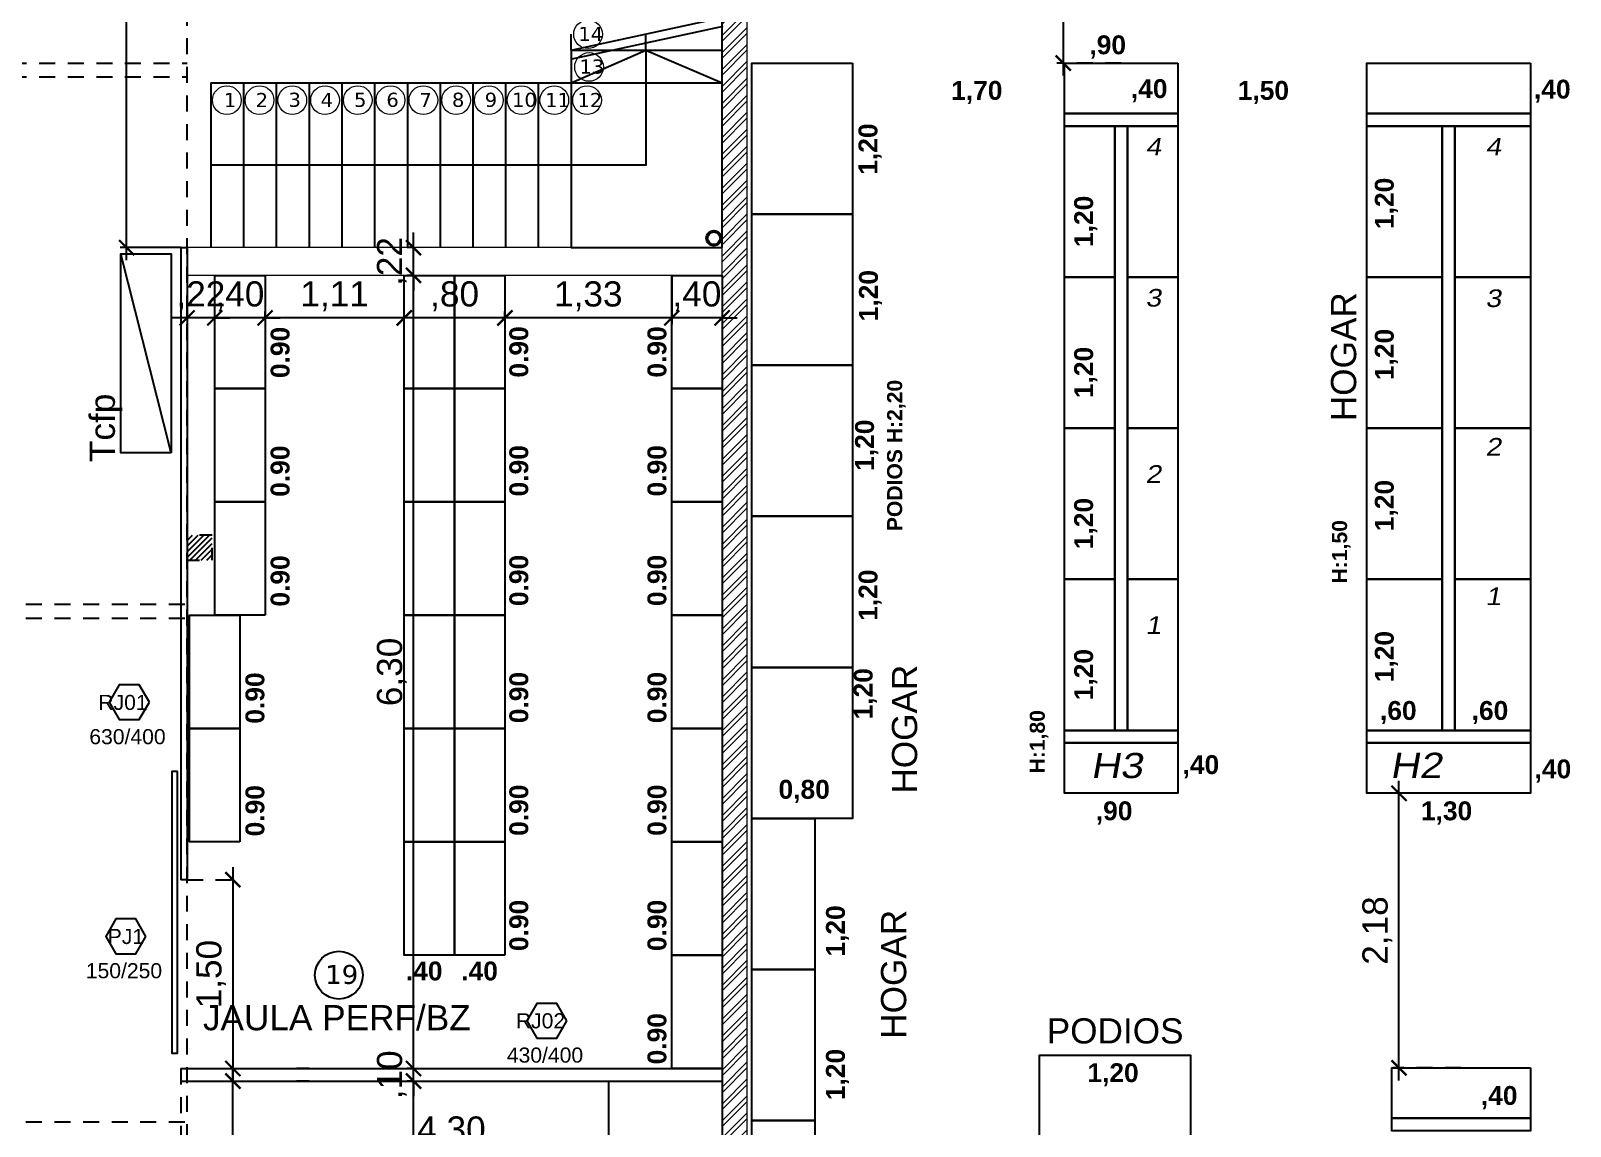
# Model space of a CAD drawing. Header units: metres. Extents: x 1093 to 1459, y -137 to 62.
# Drawn here: x 1274.66 to 1286.89, y -21.26 to -12.56 of the extents above; entities that cross this region are included whole.
import ezdxf

# ---------------------------------------------------------------- set-up
doc = ezdxf.new("R2010")
doc.units = ezdxf.units.M
doc.header["$LTSCALE"] = 0.508
doc.header["$PDMODE"] = 1
doc.header["$PDSIZE"] = -2
doc.linetypes.add('HIDDEN', pattern=[0.375, 0.25, -0.125])
doc.linetypes.add('HIDDEN2', pattern=[0.1875, 0.125, -0.0625])
doc.layers.get('0').update_dxf_attribs({"color": 9})
doc.layers.get('Defpoints').update_dxf_attribs({"color": 9})
for name, color, linetype in [('1-PROY', 9, 'HIDDEN'), ('2-Desig-Carp', 9, 'Continuous'), ('2-texto', 9, 'Continuous'), ('3-muros', 9, 'Continuous'), ('3-tabiques', 9, 'Continuous'), ('4-carpinterias', 9, 'Continuous'), ('7-equipamiento', 9, 'Continuous'), ('8-cota equipam.', 9, 'Continuous'), ('8-cotas-100', 9, 'Continuous'), ('9-Hatch', 9, 'Continuous'), ('arq carpinterias', 9, 'Continuous'), ('Estructura', 9, 'HIDDEN2'), ('instalación', 9, 'Continuous')]:
    doc.layers.add(name, color=color, linetype=linetype)
doc.styles.add('ARIAL', font='arial.ttf', dxfattribs={"width": 1.15, "oblique": 10})
doc.styles.add('Helvetica (bold)', font='')
doc.styles.add('swiss', font='swissel.ttf')
doc.styles.get('Helvetica (bold)').set_extended_font_data('Helvetica', bold=True)
doc.dimstyles.new('dim-100', dxfattribs={"dimtxt": 0.2, "dimasz": 0.12, "dimexe": 0.05, "dimexo": 0, "dimgap": 0.05, "dimtad": 1, "dimzin": 4, "dimtxsty": 'swiss', "dimblk": 'ARCHTICK', "dimcen": 0.5, "dimdle": 0.1, "dimclrd": 256, "dimclre": 252, "dimclrt": 256, "dimadec": 0, "dimazin": 0, "dimtfac": 1, "dimtix": 1, "dimtmove": 2, "dimatfit": 3, "dimldrblk": 'OPEN30', "dimfxl": 0.05, "dimtolj": 1, "dimtzin": 0, "dimarcsym": 0})

# ---------------------------------------------------------------- blocks, each defined once
blk = doc.blocks.new('_ARCHTICK')
at = {"color": 0, "linetype": 'ByBlock', "const_width": 0.15}
blk.add_lwpolyline([(-0.5, -0.5), (0.5, 0.5)], dxfattribs=at)
blk = doc.blocks.new('*D141')
at = {"layer": '8-cotas-100', "linetype": 'Continuous', "lineweight": -2, "transparency": 16777216}
blk.add_line((1285.53, -20.897), (1285.53, -18.517), dxfattribs=at)
at = {"layer": '8-cotas-100', "color": 252, "linetype": 'HIDDEN', "lineweight": -2, "transparency": 16777216}
for p, q in [((1286.024, -18.617), (1285.48, -18.617)), ((1286.024, -20.797), (1285.48, -20.797))]:
    blk.add_line(p, q, dxfattribs=at)
at = {"layer": 'Defpoints', "color": 0, "linetype": 'Continuous', "transparency": 16777216}
for p in [(1285.53, -18.617), (1286.024, -18.617), (1286.024, -20.797)]:
    blk.add_point(p, dxfattribs=at)
at = {"layer": '8-cotas-100', "linetype": 'Continuous', "lineweight": -2, "transparency": 16777216, "xscale": 0.12, "yscale": 0.12, "zscale": 0.12}
for p, rotation in [((1285.53, -18.617), 90), ((1285.53, -20.797), 270)]:
    blk.add_blockref('_ARCHTICK', p, dxfattribs=dict(at, rotation=rotation))
at = {"layer": '8-cotas-100', "linetype": 'Continuous', "lineweight": 0, "transparency": 16777216, "insert": (1285.358, -19.707), "char_height": 0.2, "attachment_point": 5, "rotation": 90, "style": 'swiss'}
blk.add_mtext('\\A1;2,18', dxfattribs=at)
blk = doc.blocks.new('_Open30')
at = {"color": 0, "linetype": 'ByBlock', "lineweight": -2}
for p, q in [((-1, 0.27), (0, 0)), ((0, 0), (-1, -0.27)), ((0, 0), (-1, 0))]:
    blk.add_line(p, q, dxfattribs=at)
blk = doc.blocks.new('*D150')
at = {"layer": '8-cotas-100', "linetype": 'Continuous', "lineweight": -2, "transparency": 16777216}
blk.add_line((1282.863, -10.716), (1282.863, -12.917), dxfattribs=at)
at = {"layer": '8-cotas-100', "color": 252, "linetype": 'HIDDEN', "lineweight": -2, "transparency": 16777216}
for p, q in [((1282.863, -10.816), (1282.813, -10.816)), ((1283.324, -12.817), (1282.813, -12.817))]:
    blk.add_line(p, q, dxfattribs=at)
at = {"layer": 'Defpoints', "color": 0, "linetype": 'Continuous', "transparency": 16777216}
for p in [(1282.863, -10.816), (1282.863, -12.817), (1283.324, -12.817)]:
    blk.add_point(p, dxfattribs=at)
at = {"layer": '8-cotas-100', "linetype": 'Continuous', "lineweight": -2, "transparency": 16777216, "xscale": 0.12, "yscale": 0.12, "zscale": 0.12}
for p, rotation in [((1282.863, -10.816), 90), ((1282.863, -12.817), 270)]:
    blk.add_blockref('_ARCHTICK', p, dxfattribs=dict(at, rotation=rotation))
at = {"layer": '8-cotas-100', "linetype": 'Continuous', "lineweight": 0, "transparency": 16777216, "insert": (1282.691, -11.816), "char_height": 0.2, "attachment_point": 5, "rotation": 90, "style": 'swiss'}
blk.add_mtext('\\A1;2,00', dxfattribs=at)
blk = doc.blocks.new('*D363')
at = {"layer": '8-cotas-100', "color": 252, "lineweight": -2, "transparency": 16777216}
for p, q in [((1277.703, -20.903), (1277.653, -20.903)), ((1277.703, -30.917), (1277.653, -30.917))]:
    blk.add_line(p, q, dxfattribs=at)
at = {"layer": '8-cotas-100', "lineweight": -2, "transparency": 16777216}
blk.add_line((1277.703, -31.017), (1277.703, -20.803), dxfattribs=at)
at = {"layer": 'Defpoints', "color": 0, "transparency": 16777216}
for p in [(1277.703, -20.903), (1277.703, -20.903), (1277.703, -30.917)]:
    blk.add_point(p, dxfattribs=at)
at = {"layer": '8-cotas-100', "lineweight": -2, "transparency": 16777216, "xscale": 0.12, "yscale": 0.12, "zscale": 0.12}
for p, rotation in [((1277.703, -20.903), 90), ((1277.703, -30.917), 270)]:
    blk.add_blockref('_ARCHTICK', p, dxfattribs=dict(at, rotation=rotation))
at = {"layer": '8-cotas-100', "transparency": 16777216, "insert": (1277.531, -25.91), "char_height": 0.2, "attachment_point": 5, "rotation": 90, "style": 'swiss'}
blk.add_mtext('\\A1;10,01', dxfattribs=at)
blk = doc.blocks.new('*D364')
at = {"layer": '8-cotas-100', "lineweight": -2, "transparency": 16777216}
for p, q in [((1277.703, -20.803), (1277.703, -20.683)), ((1277.703, -20.903), (1277.703, -20.803)), ((1277.703, -20.903), (1277.703, -21.023))]:
    blk.add_line(p, q, dxfattribs=at)
at = {"layer": '8-cotas-100', "color": 252, "lineweight": -2, "transparency": 16777216}
for p, q in [((1277.703, -20.803), (1277.653, -20.803)), ((1277.703, -20.903), (1277.653, -20.903))]:
    blk.add_line(p, q, dxfattribs=at)
at = {"layer": 'Defpoints', "color": 0, "transparency": 16777216}
for p in [(1277.703, -20.803), (1277.703, -20.803), (1277.703, -20.903)]:
    blk.add_point(p, dxfattribs=at)
at = {"layer": '8-cotas-100', "lineweight": -2, "transparency": 16777216, "xscale": 0.12, "yscale": 0.12, "zscale": 0.12}
for p, rotation in [((1277.703, -20.803), 270), ((1277.703, -20.903), 90)]:
    blk.add_blockref('_ARCHTICK', p, dxfattribs=dict(at, rotation=rotation))
at = {"layer": '8-cotas-100', "transparency": 16777216, "insert": (1277.531, -20.853), "char_height": 0.2, "attachment_point": 5, "rotation": 90, "style": 'swiss'}
blk.add_mtext('\\A1;,10', dxfattribs=at)
blk = doc.blocks.new('*D365')
at = {"layer": '8-cotas-100', "lineweight": -2, "transparency": 16777216}
blk.add_line((1277.703, -20.903), (1277.703, -14.403), dxfattribs=at)
at = {"layer": '8-cotas-100', "color": 252, "lineweight": -2, "transparency": 16777216}
for p, q in [((1277.703, -14.503), (1277.653, -14.503)), ((1277.703, -20.803), (1277.653, -20.803))]:
    blk.add_line(p, q, dxfattribs=at)
at = {"layer": 'Defpoints', "color": 0, "transparency": 16777216}
for p in [(1277.703, -14.503), (1277.703, -14.503), (1277.703, -20.803)]:
    blk.add_point(p, dxfattribs=at)
at = {"layer": '8-cotas-100', "lineweight": -2, "transparency": 16777216, "xscale": 0.12, "yscale": 0.12, "zscale": 0.12}
for p, rotation in [((1277.703, -14.503), 90), ((1277.703, -20.803), 270)]:
    blk.add_blockref('_ARCHTICK', p, dxfattribs=dict(at, rotation=rotation))
at = {"layer": '8-cotas-100', "transparency": 16777216, "insert": (1277.531, -17.653), "char_height": 0.2, "attachment_point": 5, "rotation": 90, "style": 'swiss'}
blk.add_mtext('\\A1;6,30', dxfattribs=at)
blk = doc.blocks.new('*D366')
at = {"layer": '8-cotas-100', "lineweight": -2, "transparency": 16777216}
for p, q in [((1277.703, -14.283), (1277.703, -14.163)), ((1277.703, -14.503), (1277.703, -14.283)), ((1277.703, -14.503), (1277.703, -14.623))]:
    blk.add_line(p, q, dxfattribs=at)
at = {"layer": '8-cotas-100', "color": 252, "lineweight": -2, "transparency": 16777216}
for p, q in [((1277.703, -14.283), (1277.653, -14.283)), ((1277.703, -14.503), (1277.653, -14.503))]:
    blk.add_line(p, q, dxfattribs=at)
at = {"layer": 'Defpoints', "color": 0, "transparency": 16777216}
for p in [(1277.703, -14.283), (1277.703, -14.283), (1277.703, -14.503)]:
    blk.add_point(p, dxfattribs=at)
at = {"layer": '8-cotas-100', "lineweight": -2, "transparency": 16777216, "xscale": 0.12, "yscale": 0.12, "zscale": 0.12}
for p, rotation in [((1277.703, -14.283), 270), ((1277.703, -14.503), 90)]:
    blk.add_blockref('_ARCHTICK', p, dxfattribs=dict(at, rotation=rotation))
at = {"layer": '8-cotas-100', "transparency": 16777216, "insert": (1277.531, -14.393), "char_height": 0.2, "attachment_point": 5, "rotation": 90, "style": 'swiss'}
blk.add_mtext('\\A1;,22', dxfattribs=at)
blk = doc.blocks.new('*D380')
at = {"layer": '8-cotas-100', "color": 252, "lineweight": -2, "transparency": 16777216}
for p, q in [((1279.754, -14.503), (1279.754, -14.891)), ((1280.154, -14.503), (1280.154, -14.891))]:
    blk.add_line(p, q, dxfattribs=at)
at = {"layer": '8-cotas-100', "lineweight": -2, "transparency": 16777216}
for p, q in [((1279.754, -14.841), (1279.634, -14.841)), ((1280.154, -14.841), (1279.754, -14.841)), ((1280.154, -14.841), (1280.274, -14.841))]:
    blk.add_line(p, q, dxfattribs=at)
at = {"layer": 'Defpoints', "color": 0, "transparency": 16777216}
for p in [(1279.754, -14.503), (1280.154, -14.503), (1279.754, -14.841)]:
    blk.add_point(p, dxfattribs=at)
at = {"layer": '8-cotas-100', "lineweight": -2, "transparency": 16777216, "xscale": 0.12, "yscale": 0.12, "zscale": 0.12}
blk.add_blockref('_ARCHTICK', (1279.754, -14.841), dxfattribs=at)
at = {"layer": '8-cotas-100', "lineweight": -2, "transparency": 16777216, "xscale": 0.12, "yscale": 0.12, "zscale": 0.12, "rotation": 180}
blk.add_blockref('_ARCHTICK', (1280.154, -14.841), dxfattribs=at)
at = {"layer": '8-cotas-100', "transparency": 16777216, "insert": (1279.954, -14.669), "char_height": 0.2, "attachment_point": 5, "style": 'swiss'}
blk.add_mtext('\\A1;,40', dxfattribs=at)
blk = doc.blocks.new('*D381')
at = {"layer": '8-cotas-100', "color": 252, "lineweight": -2, "transparency": 16777216}
for p, q in [((1279.754, -14.503), (1279.754, -14.891)), ((1278.429, -14.841), (1278.429, -14.791))]:
    blk.add_line(p, q, dxfattribs=at)
at = {"layer": '8-cotas-100', "lineweight": -2, "transparency": 16777216}
blk.add_line((1279.854, -14.841), (1278.329, -14.841), dxfattribs=at)
at = {"layer": 'Defpoints', "color": 0, "transparency": 16777216}
for p in [(1279.754, -14.503), (1278.429, -14.841), (1278.429, -14.841)]:
    blk.add_point(p, dxfattribs=at)
at = {"layer": '8-cotas-100', "lineweight": -2, "transparency": 16777216, "xscale": 0.12, "yscale": 0.12, "zscale": 0.12, "rotation": 180}
blk.add_blockref('_ARCHTICK', (1278.429, -14.841), dxfattribs=at)
at = {"layer": '8-cotas-100', "lineweight": -2, "transparency": 16777216, "xscale": 0.12, "yscale": 0.12, "zscale": 0.12}
blk.add_blockref('_ARCHTICK', (1279.754, -14.841), dxfattribs=at)
at = {"layer": '8-cotas-100', "transparency": 16777216, "insert": (1279.091, -14.669), "char_height": 0.2, "attachment_point": 5, "style": 'swiss'}
blk.add_mtext('\\A1;1,33', dxfattribs=at)
blk = doc.blocks.new('*D382')
at = {"layer": '8-cotas-100', "color": 252, "lineweight": -2, "transparency": 16777216}
for p, q in [((1277.629, -14.841), (1277.629, -14.791)), ((1278.429, -14.841), (1278.429, -14.791))]:
    blk.add_line(p, q, dxfattribs=at)
at = {"layer": '8-cotas-100', "lineweight": -2, "transparency": 16777216}
blk.add_line((1278.529, -14.841), (1277.529, -14.841), dxfattribs=at)
at = {"layer": 'Defpoints', "color": 0, "transparency": 16777216}
for p in [(1277.629, -14.841), (1277.629, -14.841), (1278.429, -14.841)]:
    blk.add_point(p, dxfattribs=at)
at = {"layer": '8-cotas-100', "lineweight": -2, "transparency": 16777216, "xscale": 0.12, "yscale": 0.12, "zscale": 0.12, "rotation": 180}
blk.add_blockref('_ARCHTICK', (1277.629, -14.841), dxfattribs=at)
at = {"layer": '8-cotas-100', "lineweight": -2, "transparency": 16777216, "xscale": 0.12, "yscale": 0.12, "zscale": 0.12}
blk.add_blockref('_ARCHTICK', (1278.429, -14.841), dxfattribs=at)
at = {"layer": '8-cotas-100', "transparency": 16777216, "insert": (1278.029, -14.669), "char_height": 0.2, "attachment_point": 5, "style": 'swiss'}
blk.add_mtext('\\A1;,80', dxfattribs=at)
blk = doc.blocks.new('*D383')
at = {"layer": '8-cotas-100', "color": 252, "lineweight": -2, "transparency": 16777216}
for p, q in [((1276.524, -14.841), (1276.524, -14.791)), ((1277.629, -14.841), (1277.629, -14.791))]:
    blk.add_line(p, q, dxfattribs=at)
at = {"layer": '8-cotas-100', "lineweight": -2, "transparency": 16777216}
blk.add_line((1277.729, -14.841), (1276.424, -14.841), dxfattribs=at)
at = {"layer": 'Defpoints', "color": 0, "transparency": 16777216}
for p in [(1276.524, -14.841), (1276.524, -14.841), (1277.629, -14.841)]:
    blk.add_point(p, dxfattribs=at)
at = {"layer": '8-cotas-100', "lineweight": -2, "transparency": 16777216, "xscale": 0.12, "yscale": 0.12, "zscale": 0.12, "rotation": 180}
blk.add_blockref('_ARCHTICK', (1276.524, -14.841), dxfattribs=at)
at = {"layer": '8-cotas-100', "lineweight": -2, "transparency": 16777216, "xscale": 0.12, "yscale": 0.12, "zscale": 0.12}
blk.add_blockref('_ARCHTICK', (1277.629, -14.841), dxfattribs=at)
at = {"layer": '8-cotas-100', "transparency": 16777216, "insert": (1277.076, -14.669), "char_height": 0.2, "attachment_point": 5, "style": 'swiss'}
blk.add_mtext('\\A1;1,11', dxfattribs=at)
blk = doc.blocks.new('*D384')
at = {"layer": '8-cotas-100', "color": 252, "lineweight": -2, "transparency": 16777216}
for p, q in [((1276.124, -14.841), (1276.124, -14.791)), ((1276.524, -14.841), (1276.524, -14.791))]:
    blk.add_line(p, q, dxfattribs=at)
at = {"layer": '8-cotas-100', "lineweight": -2, "transparency": 16777216}
for p, q in [((1276.124, -14.841), (1276.004, -14.841)), ((1276.524, -14.841), (1276.124, -14.841)), ((1276.524, -14.841), (1276.644, -14.841))]:
    blk.add_line(p, q, dxfattribs=at)
at = {"layer": 'Defpoints', "color": 0, "transparency": 16777216}
for p in [(1276.124, -14.841), (1276.124, -14.841), (1276.524, -14.841)]:
    blk.add_point(p, dxfattribs=at)
at = {"layer": '8-cotas-100', "lineweight": -2, "transparency": 16777216, "xscale": 0.12, "yscale": 0.12, "zscale": 0.12}
blk.add_blockref('_ARCHTICK', (1276.124, -14.841), dxfattribs=at)
at = {"layer": '8-cotas-100', "lineweight": -2, "transparency": 16777216, "xscale": 0.12, "yscale": 0.12, "zscale": 0.12, "rotation": 180}
blk.add_blockref('_ARCHTICK', (1276.524, -14.841), dxfattribs=at)
at = {"layer": '8-cotas-100', "transparency": 16777216, "insert": (1276.324, -14.669), "char_height": 0.2, "attachment_point": 5, "style": 'swiss'}
blk.add_mtext('\\A1;,40', dxfattribs=at)
blk = doc.blocks.new('*D385')
at = {"layer": '8-cotas-100', "color": 252, "lineweight": -2, "transparency": 16777216}
for p, q in [((1275.904, -14.841), (1275.904, -14.791)), ((1276.124, -14.841), (1276.124, -14.791))]:
    blk.add_line(p, q, dxfattribs=at)
at = {"layer": '8-cotas-100', "lineweight": -2, "transparency": 16777216}
for p, q in [((1275.904, -14.841), (1275.784, -14.841)), ((1276.124, -14.841), (1275.904, -14.841)), ((1276.124, -14.841), (1276.244, -14.841))]:
    blk.add_line(p, q, dxfattribs=at)
at = {"layer": 'Defpoints', "color": 0, "transparency": 16777216}
for p in [(1275.904, -14.841), (1275.904, -14.841), (1276.124, -14.841)]:
    blk.add_point(p, dxfattribs=at)
at = {"layer": '8-cotas-100', "lineweight": -2, "transparency": 16777216, "xscale": 0.12, "yscale": 0.12, "zscale": 0.12}
blk.add_blockref('_ARCHTICK', (1275.904, -14.841), dxfattribs=at)
at = {"layer": '8-cotas-100', "lineweight": -2, "transparency": 16777216, "xscale": 0.12, "yscale": 0.12, "zscale": 0.12, "rotation": 180}
blk.add_blockref('_ARCHTICK', (1276.124, -14.841), dxfattribs=at)
at = {"layer": '8-cotas-100', "transparency": 16777216, "insert": (1276.014, -14.669), "char_height": 0.2, "attachment_point": 5, "style": 'swiss'}
blk.add_mtext('\\A1;,22', dxfattribs=at)
blk = doc.blocks.new('*D393')
at = {"layer": '8-cotas-100', "lineweight": -2, "transparency": 16777216}
blk.add_line((1275.424, -14.383), (1275.424, -10.007), dxfattribs=at)
at = {"layer": '8-cotas-100', "color": 252, "lineweight": -2, "transparency": 16777216}
for p, q in [((1275.834, -10.107), (1275.374, -10.107)), ((1275.854, -14.283), (1275.374, -14.283))]:
    blk.add_line(p, q, dxfattribs=at)
at = {"layer": 'Defpoints', "color": 0, "transparency": 16777216}
for p in [(1275.424, -10.107), (1275.834, -10.107), (1275.854, -14.283)]:
    blk.add_point(p, dxfattribs=at)
at = {"layer": '8-cotas-100', "lineweight": -2, "transparency": 16777216, "xscale": 0.12, "yscale": 0.12, "zscale": 0.12}
for p, rotation in [((1275.424, -10.107), 90), ((1275.424, -14.283), 270)]:
    blk.add_blockref('_ARCHTICK', p, dxfattribs=dict(at, rotation=rotation))
at = {"layer": '8-cotas-100', "transparency": 16777216, "insert": (1275.252, -12.195), "char_height": 0.2, "attachment_point": 5, "rotation": 90, "style": 'swiss'}
blk.add_mtext('\\A1;4,18', dxfattribs=at)
blk = doc.blocks.new('*D539')
at = {"layer": '8-cotas-100', "color": 252, "linetype": 'HIDDEN', "lineweight": -2, "transparency": 16777216}
for p, q in [((1275.854, -20.803), (1275.854, -21.524)), ((1280.154, -20.803), (1280.154, -21.524))]:
    blk.add_line(p, q, dxfattribs=at)
at = {"layer": '8-cotas-100', "lineweight": -2, "transparency": 16777216}
blk.add_line((1275.754, -21.474), (1280.254, -21.474), dxfattribs=at)
at = {"layer": 'Defpoints', "color": 0, "transparency": 16777216}
for p in [(1275.854, -20.803), (1280.154, -20.803), (1280.154, -21.474)]:
    blk.add_point(p, dxfattribs=at)
at = {"layer": '8-cotas-100', "lineweight": -2, "transparency": 16777216, "xscale": 0.12, "yscale": 0.12, "zscale": 0.12, "rotation": 180}
blk.add_blockref('_ARCHTICK', (1275.854, -21.474), dxfattribs=at)
at = {"layer": '8-cotas-100', "lineweight": -2, "transparency": 16777216, "xscale": 0.12, "yscale": 0.12, "zscale": 0.12}
blk.add_blockref('_ARCHTICK', (1280.154, -21.474), dxfattribs=at)
at = {"layer": '8-cotas-100', "transparency": 16777216, "insert": (1278.004, -21.302), "char_height": 0.2, "attachment_point": 5, "style": 'swiss'}
blk.add_mtext('\\A1;4,30', dxfattribs=at)
blk = doc.blocks.new('*D540')
at = {"layer": '8-cotas-100', "color": 252, "linetype": 'HIDDEN', "lineweight": -2, "transparency": 16777216}
for p, q in [((1275.904, -20.903), (1276.318, -20.903)), ((1275.904, -22.399), (1276.318, -22.399))]:
    blk.add_line(p, q, dxfattribs=at)
at = {"layer": '8-cotas-100', "lineweight": -2, "transparency": 16777216}
blk.add_line((1276.268, -22.499), (1276.268, -20.803), dxfattribs=at)
at = {"layer": 'Defpoints', "color": 0, "transparency": 16777216}
for p in [(1275.904, -20.903), (1276.268, -20.903), (1275.904, -22.399)]:
    blk.add_point(p, dxfattribs=at)
at = {"layer": '8-cotas-100', "lineweight": -2, "transparency": 16777216, "xscale": 0.12, "yscale": 0.12, "zscale": 0.12}
for p, rotation in [((1276.268, -20.903), 90), ((1276.268, -22.399), 270)]:
    blk.add_blockref('_ARCHTICK', p, dxfattribs=dict(at, rotation=rotation))
at = {"layer": '8-cotas-100', "transparency": 16777216, "insert": (1276.096, -21.651), "char_height": 0.2, "attachment_point": 5, "rotation": 90, "style": 'swiss'}
blk.add_mtext('\\A1;1,50', dxfattribs=at)
blk = doc.blocks.new('*D541')
at = {"layer": '8-cotas-100', "color": 252, "linetype": 'HIDDEN', "lineweight": -2, "transparency": 16777216}
for p, q in [((1275.904, -19.303), (1276.318, -19.303)), ((1275.904, -20.803), (1276.318, -20.803))]:
    blk.add_line(p, q, dxfattribs=at)
at = {"layer": '8-cotas-100', "lineweight": -2, "transparency": 16777216}
blk.add_line((1276.268, -19.203), (1276.268, -20.903), dxfattribs=at)
at = {"layer": 'Defpoints', "color": 0, "transparency": 16777216}
for p in [(1275.904, -19.303), (1275.904, -20.803), (1276.268, -20.803)]:
    blk.add_point(p, dxfattribs=at)
at = {"layer": '8-cotas-100', "lineweight": -2, "transparency": 16777216, "xscale": 0.12, "yscale": 0.12, "zscale": 0.12}
for p, rotation in [((1276.268, -19.303), 90), ((1276.268, -20.803), 270)]:
    blk.add_blockref('_ARCHTICK', p, dxfattribs=dict(at, rotation=rotation))
at = {"layer": '8-cotas-100', "transparency": 16777216, "insert": (1276.096, -20.053), "char_height": 0.2, "attachment_point": 5, "rotation": 90, "style": 'swiss'}
blk.add_mtext('\\A1;1,50', dxfattribs=at)

msp = doc.modelspace()

# ---------------------------------------------------------------- hatches: boundary and pattern name
at = {"layer": '9-Hatch', "lineweight": 0}
h = msp.add_hatch(dxfattribs=at)
h.set_pattern_fill('ANSI32', color=256, scale=0.01)
h.paths.add_polyline_path([(1280.354, -12.371), (1280.314, -12.371), (1280.314, -12.418), (1280.304, -12.418), (1280.304, -12.371), (1280.154, -12.371), (1280.154, -12.418), (1280.154, -20.903), (1280.157, -20.903), (1280.157, -23.403), (1280.154, -33.617), (1280.154, -33.791), (1280.354, -33.792)])
at = {"layer": 'Estructura'}
h = msp.add_hatch(dxfattribs=at)
h.set_pattern_fill('ANSI31', color=256, scale=0.01)
h.set_pattern_definition([(45, (0, -10.716066), (-0.0224506403, 0.0224506403), [])])
h.paths.add_polyline_path([(1275.904, -16.766), (1276.104, -16.766), (1276.104, -16.566), (1275.904, -16.566)])

# ---------------------------------------------------------------- linework, layer by layer
msp.add_lwpolyline([(1275.779, -15.912), (1275.379, -15.912), (1275.379, -14.332), (1275.779, -14.332)], close=True)
msp.add_lwpolyline([(1275.779, -15.912), (1275.379, -14.332)])
at = {"layer": '1-PROY'}
for p, q in [((1275.904, -37.717), (1275.904, -0.667)), ((1278.954, -12.715), (1278.954, -10.107)), ((1262.018, -12.817), (1275.904, -12.817)), ((1262.018, -12.927), (1275.904, -12.927)), ((1265.999, -17.115), (1275.904, -17.115)), ((1265.999, -17.225), (1275.904, -17.225)), ((1265.999, -21.225), (1275.904, -21.225))]:
    msp.add_line(p, q, dxfattribs=at)
at = {"layer": '1-PROY', "flags": 128}
msp.add_lwpolyline([(1279.549, -12.715), (1279.549, -10.751), (1277.654, -10.751), (1277.914, -10.107), (1277.654, -10.751), (1277.914, -11.415)], dxfattribs=at)
at = {"layer": '1-PROY', "linetype": 'Continuous', "lineweight": 0}
msp.add_circle((1279.089, -12.588), 0.114, dxfattribs=at)
at = {"layer": '2-texto'}
msp.add_circle((1277.11, -20.061), 0.19, dxfattribs=at)
at = {"layer": '3-muros', "linetype": 'Continuous', "lineweight": 0}
for p, q in [((1280.154, -14.283), (1275.904, -14.283)), ((1280.154, -14.503), (1275.904, -14.503))]:
    msp.add_line(p, q, dxfattribs=at)
at = {"layer": '3-tabiques', "linetype": 'Continuous', "lineweight": 0}
for p, q in [((1280.154, -33.791), (1280.154, -12.371)), ((1280.354, -33.792), (1280.354, -12.371))]:
    msp.add_line(p, q, dxfattribs=at)
at = {"layer": '4-carpinterias'}
for p, q in [((1278.954, -12.715), (1280.154, -12.715)), ((1276.093, -12.975), (1280.154, -12.975)), ((1276.093, -12.975), (1276.093, -14.283)), ((1276.353, -12.975), (1276.353, -14.283)), ((1276.613, -12.975), (1276.613, -14.283)), ((1276.873, -12.975), (1276.873, -14.283)), ((1277.133, -12.975), (1277.133, -14.283)), ((1277.393, -12.975), (1277.393, -14.283)), ((1277.654, -12.975), (1277.654, -14.283)), ((1277.914, -12.975), (1277.914, -14.283)), ((1278.174, -12.975), (1278.174, -14.283)), ((1278.434, -12.975), (1278.434, -14.283)), ((1278.694, -12.975), (1278.694, -14.283)), ((1275.854, -14.283), (1275.854, -18.193)), ((1275.854, -14.283), (1275.904, -14.283)), ((1275.904, -14.283), (1275.904, -18.193)), ((1275.854, -16.497), (1275.854, -19.303)), ((1275.904, -16.497), (1275.904, -19.303)), ((1275.904, -19.303), (1275.854, -19.303)), ((1275.854, -20.803), (1280.154, -20.803)), ((1275.854, -20.803), (1275.854, -20.903)), ((1275.854, -20.903), (1280.154, -20.903)), ((1276.874, -20.803), (1276.774, -20.803)), ((1276.874, -20.903), (1276.774, -20.903))]:
    msp.add_line(p, q, dxfattribs=at)
at = {"layer": '4-carpinterias', "flags": 128}
for points in [[(1278.954, -12.715), (1280.154, -12.455)], [(1280.154, -14.283), (1280.154, -12.455)], [(1278.963, -12.784), (1280.163, -12.524)], [(1279.549, -12.715), (1279.549, -13.629), (1276.093, -13.629)], [(1278.954, -12.715), (1278.954, -14.283), (1280.154, -14.283)], [(1278.954, -12.975), (1279.549, -12.715), (1280.154, -12.975)]]:
    msp.add_lwpolyline(points, dxfattribs=at)
at = {"layer": '4-carpinterias'}
msp.add_lwpolyline([(1275.827, -18.445), (1275.783, -18.445), (1275.783, -20.68), (1275.827, -20.68)], close=True, dxfattribs=at)
at = {"layer": '4-carpinterias', "linetype": 'Continuous', "lineweight": 0}
for centre in [(1279.097, -12.848), (1276.22, -13.112), (1276.48, -13.112), (1276.74, -13.112), (1277, -13.112), (1277.26, -13.112), (1277.52, -13.112), (1277.781, -13.112), (1278.041, -13.112), (1278.301, -13.112), (1278.561, -13.112), (1278.821, -13.112), (1279.081, -13.112)]:
    msp.add_circle(centre, 0.114, dxfattribs=at)
at = {"layer": '7-equipamiento'}
for points in [[(1281.189, -12.817), (1281.189, -14.017), (1280.389, -14.017), (1280.389, -12.817)], [(1283.774, -12.817), (1283.774, -13.217), (1282.874, -13.217), (1282.874, -12.817)], [(1286.574, -12.817), (1286.574, -13.217), (1285.274, -13.217), (1285.274, -12.817)], [(1283.774, -13.217), (1283.774, -13.317), (1282.874, -13.317), (1282.874, -13.217)], [(1283.274, -13.317), (1283.274, -14.517), (1282.874, -14.517), (1282.874, -13.317)], [(1283.374, -13.317), (1283.374, -18.117), (1283.274, -18.117), (1283.274, -13.317)], [(1283.774, -13.317), (1283.774, -14.517), (1283.374, -14.517), (1283.374, -13.317)], [(1286.574, -13.217), (1286.574, -13.317), (1285.274, -13.317), (1285.274, -13.217)], [(1285.874, -13.317), (1285.874, -14.517), (1285.274, -14.517), (1285.274, -13.317)], [(1285.974, -13.317), (1285.974, -18.117), (1285.874, -18.117), (1285.874, -13.317)], [(1286.574, -13.317), (1286.574, -14.517), (1285.974, -14.517), (1285.974, -13.317)], [(1281.189, -14.017), (1281.189, -15.217), (1280.389, -15.217), (1280.389, -14.017)], [(1276.524, -15.403), (1276.124, -15.403), (1276.124, -14.503), (1276.524, -14.503)], [(1278.029, -15.403), (1277.629, -15.403), (1277.629, -14.503), (1278.029, -14.503)], [(1278.429, -15.403), (1278.029, -15.403), (1278.029, -14.503), (1278.429, -14.503)], [(1280.154, -15.403), (1279.754, -15.403), (1279.754, -14.503), (1280.154, -14.503)], [(1283.274, -14.517), (1283.274, -15.717), (1282.874, -15.717), (1282.874, -14.517)], [(1283.774, -14.517), (1283.774, -15.717), (1283.374, -15.717), (1283.374, -14.517)], [(1285.874, -14.517), (1285.874, -15.717), (1285.274, -15.717), (1285.274, -14.517)], [(1286.574, -14.517), (1286.574, -15.717), (1285.974, -15.717), (1285.974, -14.517)], [(1281.189, -15.217), (1281.189, -16.417), (1280.389, -16.417), (1280.389, -15.217)], [(1276.524, -16.303), (1276.124, -16.303), (1276.124, -15.403), (1276.524, -15.403)], [(1278.029, -16.303), (1277.629, -16.303), (1277.629, -15.403), (1278.029, -15.403)], [(1278.429, -16.303), (1278.029, -16.303), (1278.029, -15.403), (1278.429, -15.403)], [(1280.154, -16.303), (1279.754, -16.303), (1279.754, -15.403), (1280.154, -15.403)], [(1283.274, -15.717), (1283.274, -16.917), (1282.874, -16.917), (1282.874, -15.717)], [(1283.774, -15.717), (1283.774, -16.917), (1283.374, -16.917), (1283.374, -15.717)], [(1285.874, -15.717), (1285.874, -16.917), (1285.274, -16.917), (1285.274, -15.717)], [(1286.574, -15.717), (1286.574, -16.917), (1285.974, -16.917), (1285.974, -15.717)], [(1276.524, -17.203), (1276.124, -17.203), (1276.124, -16.303), (1276.524, -16.303)], [(1278.029, -17.203), (1277.629, -17.203), (1277.629, -16.303), (1278.029, -16.303)], [(1278.429, -17.203), (1278.029, -17.203), (1278.029, -16.303), (1278.429, -16.303)], [(1280.154, -17.203), (1279.754, -17.203), (1279.754, -16.303), (1280.154, -16.303)], [(1281.189, -16.417), (1281.189, -17.617), (1280.389, -17.617), (1280.389, -16.417)], [(1283.274, -16.917), (1283.274, -18.117), (1282.874, -18.117), (1282.874, -16.917)], [(1283.774, -16.917), (1283.774, -18.117), (1283.374, -18.117), (1283.374, -16.917)], [(1285.874, -16.917), (1285.874, -18.117), (1285.274, -18.117), (1285.274, -16.917)], [(1286.574, -16.917), (1286.574, -18.117), (1285.974, -18.117), (1285.974, -16.917)], [(1276.324, -18.103), (1275.924, -18.103), (1275.924, -17.203), (1276.324, -17.203)], [(1278.029, -18.103), (1277.629, -18.103), (1277.629, -17.203), (1278.029, -17.203)], [(1278.429, -18.103), (1278.029, -18.103), (1278.029, -17.203), (1278.429, -17.203)], [(1280.154, -18.103), (1279.754, -18.103), (1279.754, -17.203), (1280.154, -17.203)], [(1281.189, -17.617), (1281.189, -18.817), (1280.389, -18.817), (1280.389, -17.617)], [(1276.324, -19.003), (1275.924, -19.003), (1275.924, -18.103), (1276.324, -18.103)], [(1278.029, -19.003), (1277.629, -19.003), (1277.629, -18.103), (1278.029, -18.103)], [(1278.429, -19.003), (1278.029, -19.003), (1278.029, -18.103), (1278.429, -18.103)], [(1280.154, -19.003), (1279.754, -19.003), (1279.754, -18.103), (1280.154, -18.103)], [(1283.774, -18.117), (1283.774, -18.217), (1282.874, -18.217), (1282.874, -18.117)], [(1283.774, -18.217), (1283.774, -18.617), (1282.874, -18.617), (1282.874, -18.217)], [(1286.574, -18.117), (1286.574, -18.217), (1285.274, -18.217), (1285.274, -18.117)], [(1286.574, -18.217), (1286.574, -18.617), (1285.274, -18.617), (1285.274, -18.217)], [(1280.889, -18.817), (1280.889, -20.017), (1280.389, -20.017), (1280.389, -18.817)], [(1278.029, -19.903), (1277.629, -19.903), (1277.629, -19.003), (1278.029, -19.003)], [(1278.429, -19.903), (1278.029, -19.903), (1278.029, -19.003), (1278.429, -19.003)], [(1280.154, -19.903), (1279.754, -19.903), (1279.754, -19.003), (1280.154, -19.003)], [(1280.154, -20.803), (1279.754, -20.803), (1279.754, -19.903), (1280.154, -19.903)], [(1280.889, -20.017), (1280.889, -21.217), (1280.389, -21.217), (1280.389, -20.017)], [(1283.874, -21.397), (1282.674, -21.397), (1282.674, -20.697), (1283.874, -20.697)], [(1280.154, -23.403), (1280.154, -23.403), (1279.254, -23.403), (1279.254, -23.403), (1279.254, -20.903), (1279.254, -20.903), (1280.154, -20.903), (1280.154, -20.903)], [(1286.574, -20.797), (1286.574, -21.197), (1285.474, -21.197), (1285.474, -20.797)], [(1280.889, -21.217), (1280.889, -22.417), (1280.389, -22.417), (1280.389, -21.217)], [(1286.574, -21.197), (1286.574, -21.297), (1285.474, -21.297), (1285.474, -21.197)]]:
    msp.add_lwpolyline(points, close=True, dxfattribs=at)
at = {"layer": '8-cotas-100'}
msp.add_point((1275.162, -18.059), dxfattribs=at)
at = {"layer": 'arq carpinterias'}
for points in [[(1275.605, -17.894), (1275.525, -17.756), (1275.366, -17.756), (1275.286, -17.894), (1275.366, -18.032), (1275.525, -18.032)], [(1275.577, -19.753), (1275.497, -19.615), (1275.338, -19.615), (1275.258, -19.753), (1275.338, -19.891), (1275.497, -19.891)], [(1278.921, -20.424), (1278.841, -20.286), (1278.682, -20.286), (1278.602, -20.424), (1278.682, -20.562), (1278.841, -20.562)]]:
    msp.add_lwpolyline(points, close=True, dxfattribs=at)
at = {"layer": 'Estructura'}
msp.add_lwpolyline([(1275.904, -16.766), (1276.104, -16.766), (1276.104, -16.566), (1275.904, -16.566)], close=True, dxfattribs=at)
at = {"layer": 'instalación'}
for radius in [0.06, 0.05]:
    msp.add_circle((1280.088, -14.208), radius, dxfattribs=at)

# ---------------------------------------------------------------- texts
at = {"layer": '1-PROY', "linetype": 'Continuous', "lineweight": 0, "insert": (1279.032, -12.642), "char_height": 0.1125, "width": 0.12857, "attachment_point": 7, "style": 'swiss'}
msp.add_mtext('\\pi-0.019843;{\\fVerdana|b0|i0|c0|p34;14}', dxfattribs=at)
at = {"layer": '2-Desig-Carp', "char_height": 0.12, "width": 5.11385, "attachment_point": 3, "style": 'swiss'}
for s, insert in [('RJ01', (1275.591, -17.835)), ('\\pi-0.36,l0.48,t0.48;{\\fArial|b0|i0|c0|p34;630/400}', (1275.734, -18.107)), ('PJ1', (1275.563, -19.694)), ('\\pi-0.36,l0.48,t0.48;{\\fArial|b0|i0|c0|p34;150/250}', (1275.706, -19.966)), ('RJ02', (1278.907, -20.364)), ('\\pi-0.36,l0.48,t0.48;{\\fArial|b0|i0|c0|p34;430/400}', (1279.05, -20.636))]:
    msp.add_mtext(s, dxfattribs=dict(at, insert=insert))
at = {"layer": '2-texto', "style": 'swiss'}
msp.add_text('Tcfp', height=0.2, rotation=90, dxfattribs=at).set_placement((1275.331, -15.986))
at = {"layer": '2-texto', "char_height": 0.2, "width": 1.49537, "attachment_point": 1, "rotation": 90, "style": 'swiss'}
for insert in [(1284.99, -15.91), (1281.503, -18.868), (1281.416, -20.815)]:
    msp.add_mtext('\\pi0.24837;{\\fArial|b0|i0|c0|p34;HOGAR}', dxfattribs=dict(at, insert=insert))
at = {"layer": '2-texto', "style": 'swiss'}
for s, insert, char_height, width, attachment_point in [('{\\fVerdana|b0|i0|c0|p34;19}', (1277.002, -20.134), 0.15, 0.29475, 7), ('\\pi0.12833;{\\fArial|b0|i0|c0|p34;JAULA PERF/BZ}', (1275.902, -20.299), 0.2, 2.36921, 1), ('\\pi26.524;{\\fArial|b0|i0|c0|p34;PODIOS}', (1256.208, -20.404), 0.2, 54.0984, 1)]:
    msp.add_mtext(s, dxfattribs=dict(at, insert=insert, char_height=char_height, width=width, attachment_point=attachment_point))
at = {"layer": '4-carpinterias', "linetype": 'Continuous', "lineweight": 0, "char_height": 0.1125, "width": 0.12857, "attachment_point": 7, "style": 'swiss'}
for s, insert in [('\\pi-0.017765;{\\fVerdana|b0|i0|c0|p34;13}', (1279.039, -12.903)), ('\\pi0.033839;{\\fVerdana|b0|i0|c0|p34;1}', (1276.163, -13.167)), ('\\pi0.026208;{\\fVerdana|b0|i0|c0|p34;2}', (1276.423, -13.167)), ('\\pi0.027228;{\\fVerdana|b0|i0|c0|p34;3}', (1276.683, -13.167)), ('\\pi0.02175;{\\fVerdana|b0|i0|c0|p34;4}', (1276.943, -13.167)), ('\\pi0.027643;{\\fVerdana|b0|i0|c0|p34;5}', (1277.203, -13.167)), ('\\pi0.02447;{\\fVerdana|b0|i0|c0|p34;6}', (1277.463, -13.167)), ('\\pi0.025792;{\\fVerdana|b0|i0|c0|p34;7}', (1277.724, -13.167)), ('\\pi0.024319;{\\fVerdana|b0|i0|c0|p34;8}', (1277.984, -13.167)), ('\\pi0.02447;{\\fVerdana|b0|i0|c0|p34;9}', (1278.244, -13.167)), ('\\pi-0.018483;{\\fVerdana|b0|i0|c0|p34;10}', (1278.504, -13.167)), ('\\pi-0.015347;{\\fVerdana|b0|i0|c0|p34;11}', (1278.764, -13.167)), ('\\pi-0.018558;{\\fVerdana|b0|i0|c0|p34;12}', (1279.024, -13.167))]:
    msp.add_mtext(s, dxfattribs=dict(at, insert=insert))
at = {"layer": '7-equipamiento', "attachment_point": 1, "line_spacing_factor": 0.843168, "style": 'ARIAL'}
for s, insert, char_height in [('4', (1283.516, -13.411), 0.14), ('4', (1286.216, -13.411), 0.14), ('3', (1283.516, -14.611), 0.14), ('3', (1286.216, -14.615), 0.14), ('2', (1286.216, -15.795), 0.14), ('2', (1283.516, -16.011), 0.14), ('1', (1286.216, -16.982), 0.14), ('1', (1283.516, -17.211), 0.14), ('H3', (1283.081, -18.296), 0.2), ('H2', (1285.458, -18.295), 0.2)]:
    msp.add_mtext(s, dxfattribs=dict(at, insert=insert, char_height=char_height))
at = {"layer": '7-equipamiento', "char_height": 0.12, "attachment_point": 1, "rotation": 90, "style": 'Helvetica (bold)'}
for s, insert in [('\\pi0.049239;PODIOS H:2,20', (1281.464, -16.584, 0)), ('\\pi0.38638; H:1,50', (1284.998, -17.383, 0)), ('\\pi0.38638; H:1,80', (1282.597, -18.892, 0))]:
    msp.add_mtext_dynamic_manual_height_columns(s, width=1.43562, gutter_width=1, heights=[0.202], dxfattribs=dict(at, insert=insert))
at = {"layer": '8-cota equipam.', "lineweight": 0, "style": 'Helvetica (bold)'}
for s, p in [(',90', (1283.071, -12.747)), ('1,70', (1281.973, -13.109)), (',40', (1283.4, -13.095)), ('1,50', (1284.249, -13.109)), (',40', (1286.602, -13.099)), (',60', (1285.379, -18.034)), (',60', (1286.107, -18.034)), (',40', (1283.811, -18.464)), (',40', (1286.607, -18.498)), ('0,80', (1280.602, -18.66)), (',90', (1283.122, -18.831)), ('1,30', (1285.704, -18.831)), ('.40', (1277.642, -20.103)), ('.40', (1278.082, -20.103)), ('1,20', (1283.055, -20.911)), (',40', (1286.18, -21.092))]:
    msp.add_text(s, height=0.1499, dxfattribs=at).set_placement(p)
for s, p in [('1,20', (1281.387, -13.704)), ('1,20', (1285.488, -14.135)), ('1,20', (1283.1, -14.278)), ('1,20', (1281.391, -14.868)), ('0.90', (1278.614, -15.315)), ('0.90', (1279.711, -15.315)), ('0.90', (1276.718, -15.319)), ('1,20', (1285.488, -15.335)), ('1,20', (1283.1, -15.478)), ('1,20', (1281.36, -16.056)), ('0.90', (1276.718, -16.262)), ('0.90', (1278.614, -16.259)), ('0.90', (1279.711, -16.259)), ('1,20', (1285.488, -16.535)), ('1,20', (1283.1, -16.678)), ('0.90', (1276.718, -17.134)), ('0.90', (1278.614, -17.13)), ('0.90', (1279.711, -17.13)), ('1,20', (1281.388, -17.247)), ('1,20', (1285.488, -17.735)), ('1,20', (1283.1, -17.878)), ('0.90', (1276.518, -18.064)), ('0.90', (1278.614, -18.06)), ('0.90', (1279.711, -18.06)), ('1,20', (1281.349, -18.03)), ('0.90', (1276.518, -18.959)), ('0.90', (1278.614, -18.955)), ('0.90', (1279.711, -18.955)), ('0.90', (1278.614, -19.87)), ('0.90', (1279.711, -19.87)), ('1,20', (1281.129, -19.914)), ('0.90', (1279.711, -20.77)), ('1,20', (1281.129, -21.054))]:
    msp.add_text(s, height=0.1499, rotation=90, dxfattribs=at).set_placement(p)

# ---------------------------------------------------------------- dimensions: what is measured, and where the dimension line sits
at = {"layer": '8-cotas-100'}
for base, p1, p2, picture, middle in [((1275.424, -10.107), (1275.854, -14.283), (1275.834, -10.107), '*D393', (1275.252, -12.195)), ((1277.703, -14.283), (1277.703, -14.503), (1277.703, -14.283), '*D366', (1277.531, -14.393)), ((1277.703, -14.503), (1277.703, -20.803), (1277.703, -14.503), '*D365', (1277.531, -17.653)), ((1276.268, -20.803), (1275.904, -19.303), (1275.904, -20.803), '*D541', (1276.096, -20.053)), ((1277.703, -20.803), (1277.703, -20.903), (1277.703, -20.803), '*D364', (1277.531, -20.853)), ((1276.268, -20.903), (1275.904, -22.399), (1275.904, -20.903), '*D540', (1276.096, -21.651)), ((1277.703, -20.903), (1277.703, -30.917), (1277.703, -20.903), '*D363', (1277.531, -25.91))]:
    dim = msp.add_linear_dim(base=base, p1=p1, p2=p2, angle=90, dimstyle='dim-100', dxfattribs=at)
    dim.commit()
    dim.dimension.update_dxf_attribs({"geometry": picture, "text_midpoint": middle})
at = {"layer": '8-cotas-100', "linetype": 'Continuous', "lineweight": 0}
for base, p1, p2, picture, middle in [((1282.863, -12.817), (1282.863, -10.816), (1283.324, -12.817), '*D150', (1282.691, -11.816)), ((1285.53, -18.617), (1286.024, -20.797), (1286.024, -18.617), '*D141', (1285.358, -19.707))]:
    dim = msp.add_linear_dim(base=base, p1=p1, p2=p2, angle=90, dimstyle='dim-100', dxfattribs=at)
    dim.commit()
    dim.dimension.update_dxf_attribs({"geometry": picture, "text_midpoint": middle})
at = {"layer": '8-cotas-100'}
for base, p1, p2, picture, middle in [((1275.904, -14.841), (1276.124, -14.841), (1275.904, -14.841), '*D385', (1276.014, -14.669)), ((1276.124, -14.841), (1276.524, -14.841), (1276.124, -14.841), '*D384', (1276.324, -14.669)), ((1276.523612736, -14.840898453), (1277.628612736, -14.840898453), (1276.523612736, -14.840898453), '*D383', (1277.076112736, -14.669329826)), ((1277.629, -14.841), (1278.429, -14.841), (1277.629, -14.841), '*D382', (1278.029, -14.669)), ((1278.428612736, -14.840898453), (1279.753612736, -14.503373895), (1278.428612736, -14.840898453), '*D381', (1279.091112736, -14.669329826)), ((1279.754, -14.841), (1280.154, -14.503), (1279.754, -14.503), '*D380', (1279.954, -14.669)), ((1280.154, -21.474), (1275.854, -20.803), (1280.154, -20.803), '*D539', (1278.004, -21.302))]:
    dim = msp.add_linear_dim(base=base, p1=p1, p2=p2, dimstyle='dim-100', dxfattribs=at)
    dim.commit()
    dim.dimension.update_dxf_attribs({"geometry": picture, "text_midpoint": middle})

doc.saveas('drawing.dxf')
